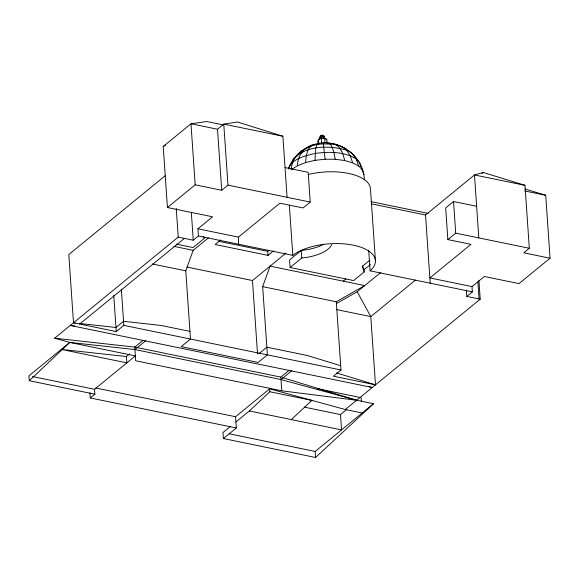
<?xml version="1.0" encoding="UTF-8"?>
<svg xmlns="http://www.w3.org/2000/svg" width="579" height="579" viewBox="0 0 579 579"><rect width="100%" height="100%" fill="white"/><g stroke="black" fill="none" stroke-linecap="round" stroke-linejoin="round"><path stroke-width="0.87" d="M291.867 169.271L297.425 165.768L305.546 162.569L314.99 160.332L315.758 148.159L316.945 144.736L318.58 143.375C340.59 139.206 364.213 157.119 364.321 179.91M305.546 162.569L306.277 155.541L308.05 149.99L310.757 146.205L314.259 144.403L318.58 143.375M297.425 165.768C297.577 155.613 304.207 146.567 314.259 144.403M324.045 136.072L321.613 135.573L320.404 136.051L319.97 137.816L320.404 136.051L322.648 135.175L324.045 136.072L324.218 138.482M291.172 169.705C292.091 153.276 308.506 143.896 323.574 143.997C331.528 143.961 340.669 143.983 346.531 150.214C352.872 152.031 354.891 158.704 359.631 162.605L360.826 166.752M288.508 168.923C295.471 145.409 326.903 144.236 346.531 150.214L350.281 155.802L352.669 162.851L358.828 166.137L362.678 170.132M288.378 168.894C292.2 158.378 305.408 155.809 315.099 153.449C328.785 151.56 343.875 151.437 356.042 158.87L358.828 166.137M292.619 160.911L293.075 159.42L301.341 150.88L307.681 147.667M318.132 143.831L317.951 141.16L318.428 139.582L320.252 137.672L321.649 137.114L323.393 137.129L326.838 139.633L327.084 143.187M320.013 138.461L320.209 137.02L321.606 136.47L324.414 137.049L324.175 137.838M320.194 136.731L321.077 135.443L323.176 135.457L323.06 135.855L321.779 135.168L321.613 135.573L321.533 142.919M262.678 286.648L336.29 301.775L364.719 285.577L270.075 266.13L262.678 286.648L267.382 354.862L258.118 362.44L181.22 346.64L190.484 339.062L185.779 270.849L193.176 250.331L208.44 237.846M317.951 141.16L319.499 139.134M524.936 188.986L545.707 195.261L550.05 258.22L519.001 283.609L484.355 276.494L472.001 286.598L472.363 291.859L370.104 270.849A44.641 19.831 -3.9 0 0 353.038 245.12A44.641 19.831 -3.9 0 0 292.815 255.375L198.423 235.979L193.248 240.205L178.231 237.122L54.643 338.201L69.791 342.428L135.363 355.897L94.522 389.298L94.855 394.198L29.29 380.721L69.791 342.428L134.921 349.55L280.996 379.563L356.628 400.255L373.535 403.729L315.584 457.482L223.4 438.542L222.987 432.527L230.471 426.405M235.914 421.953L249.361 410.96L269.85 391.751L269.655 388.835L345.287 409.534L362.193 413.008M291.353 419.587L311.849 400.386L269.85 391.751M198.423 235.979L197.931 228.799L212.594 216.807L167.432 207.521L163.227 146.487L190.983 123.783L206.79 121.518L223.183 124.883M167.432 207.521L195.188 184.824L190.983 123.783L217.509 129.233L223.769 124.116L237.506 121.995L282.885 136.26L287.09 197.301M165.153 175.763L68.8 254.565L73.504 322.785L116.256 331.564L123.834 325.369L340.995 369.988L336.29 301.775M195.188 184.824L221.714 190.274L227.974 185.15L310.235 202.057L308.187 172.339L285.042 167.584M79.656 324.045L184.39 238.389M69.791 342.428L28.95 375.829L29.29 380.721M220.693 239.981L215.149 244.512L268.034 255.382L273.577 250.845M197.931 228.799L238.41 237.115L279.889 203.193L303.034 207.948L310.235 202.057M238.628 244.519L238.41 237.115M142.89 340.438L134.755 347.096L54.643 338.201M126.396 356.519L126.837 362.867L61.265 349.398L126.396 356.519L129.674 353.834M134.921 349.55L145.77 340.676M218.399 241.219L267.759 251.358L269.141 250.229M89.897 392.765L90.259 397.954L94.855 394.198M187.06 267.093L252.473 280.526L286.033 253.081M323.697 244.179A33.321 14.801 -3.9 0 1 301.254 250.403L289.565 259.964L290.086 267.505L353.653 280.569L364.249 271.898L364.097 269.72L362.62 265.841M290.086 267.505L301.775 257.945A33.321 14.801 -3.9 0 0 331.81 244.541M343.202 281.155L345.851 278.984M369.786 260.246L362.186 266.463L364.249 271.898M371.595 203.902L425.522 214.983L474.469 174.952L483.248 172.484L524.979 185.331L529.322 248.282L523.778 252.82L550.05 258.22M258.914 353.682L266.854 347.183L307.261 355.484L340.698 365.696M364.097 269.72L370.35 264.61M481.981 173.526L483.248 172.484M476.626 206.276L453.538 201.528L445.678 207.962L447.856 239.59L470.944 244.338L429.864 277.934L472.001 286.598M336.406 303.584L357.192 291.736L380.816 272.412M447.856 239.59L455.724 233.163L529.322 248.282M282.545 377.631L356.628 400.255L281.77 390.803L135.696 360.789L134.755 347.096L280.822 377.11L288.957 370.451M95.68 387.981L235.552 416.728L269.655 388.835M280.996 379.563L291.838 370.69M415.469 280.07L370.784 316.619L336.602 309.591M223.4 438.542L236.326 427.968L235.552 416.728M340.995 369.988L333.417 376.191L375.489 384.832L370.784 316.619L357.192 291.736M466.363 290.13L466.797 296.419L472.363 291.859M345.287 409.534L480.215 299.177L478.92 280.323M304.388 407.146L340.481 414.564L346.676 409.491M229.132 433.787L315.171 451.468L373.535 403.729M308.397 147.218L310.539 145.865M163.227 146.487L165.558 145.148M320.954 135.841L322.648 135.175L323.393 137.129L326.838 139.633M330.609 143.701L332.136 143.454C340.17 144.772 343.188 153.544 344.614 160.506L352.669 162.851M314.99 160.332L325.108 159.203L335.212 159.261L344.614 160.506M73.504 322.785L75.27 322.981M79.692 323.466L115.974 327.497L123.551 321.294L161.186 325.47L189.955 331.383M74.684 325.948L70.24 325.449L372.225 387.503L368.772 386.454M524.979 185.331L474.469 174.952L478.811 237.904M282.885 136.26L223.769 124.116L227.974 185.15M524.69 190.947L545.707 195.261M370.973 201.637L428.192 213.398M466.797 296.419L480.215 299.177M176.436 244.15L193.053 247.566L204.749 238.005A33.119 14.714 -3.9 0 1 203.236 236.42M173.91 246.372L193.176 250.331M152.458 264.002L185.779 270.849M317.118 388.625L361.137 397.672L361.383 401.276M249.361 410.96L341.538 429.9L340.481 414.564M32.496 376.553L94.522 389.298M90.259 397.954L236.326 427.968M336.58 372.948L375.489 384.832M341.769 147.146L345.663 148.535L346.676 149.585M327.837 142.89L330.189 144.041L332.274 147.283L333.982 152.458L335.212 159.261M335.827 144.533L337.941 145.655M353.407 155.158L354.71 156.164M322.047 135.37L322.358 136.13M361.448 168.315L363.959 174.576M323.212 142.861L325.108 159.203M477.892 281.886L479.065 298.938M453.538 201.528L455.724 233.163M425.522 214.983L430.226 283.203M375.438 260.716L370.48 188.892A44.641 19.831 -3.9 0 0 308.144 174.525M368.685 250.208L370.104 270.849M325.022 142.941L324.71 138.497L321.229 138.482L318.428 139.582L318.732 144.026M315.171 451.468L315.584 457.482M301.254 250.403L301.775 257.945M289.348 205.111L292.815 255.375M280.822 377.11L281.77 390.803M267.759 251.358L268.034 255.382M252.473 280.526L257.525 353.87M217.509 129.233L221.714 190.274M191.331 212.384L193.248 240.205M176.255 208.404L178.231 237.122M121.344 289.225L123.834 325.369M113.759 295.42L116.256 331.564"/></g></svg>
